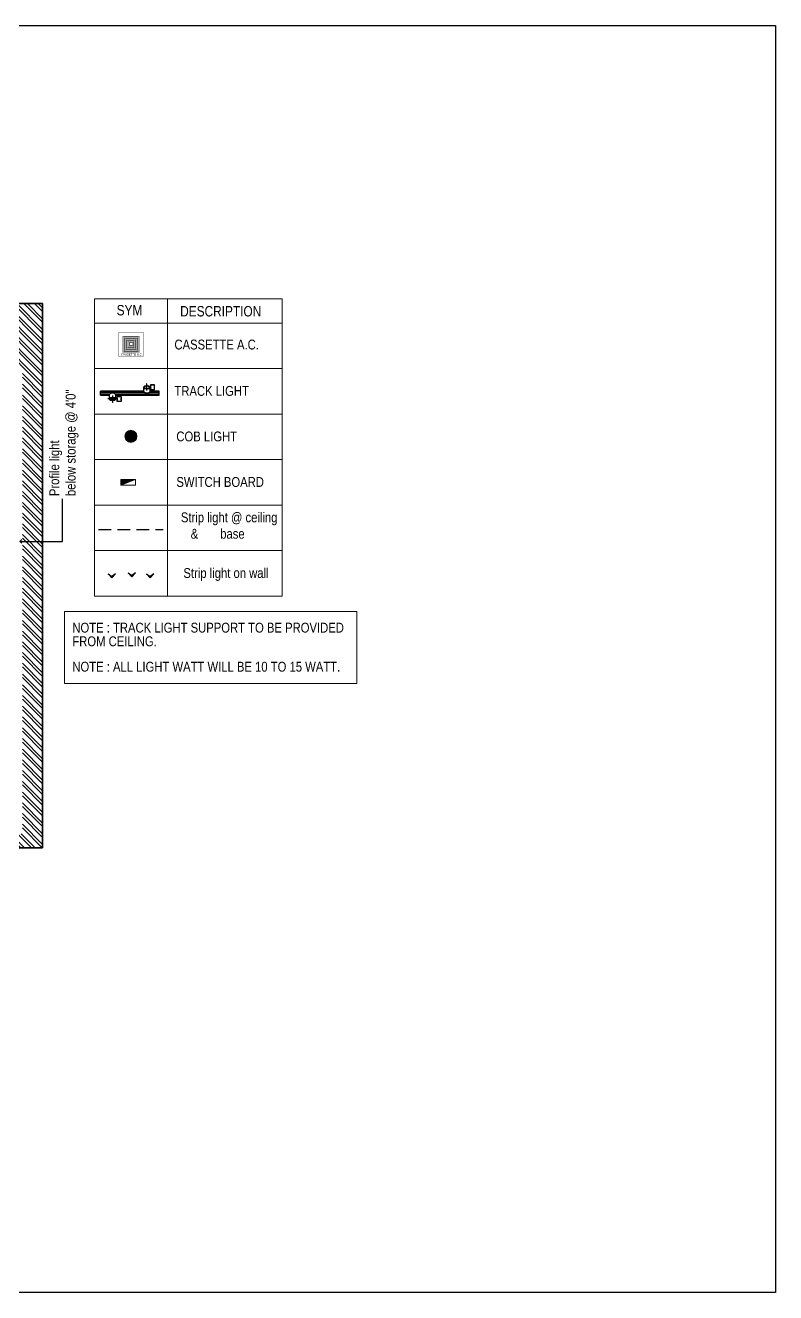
# Model space of a CAD drawing. Header units: inches. Extents: x -109431 to 29005, y -34715 to -1756.
# Drawn here: x -50941 to -50570, y -12448 to -11821 of the extents above; entities that cross this region are included whole.
import ezdxf

# ---------------------------------------------------------------- set-up
doc = ezdxf.new("R2010")
doc.units = ezdxf.units.IN
doc.header["$LTSCALE"] = 0.05
doc.header["$MEASUREMENT"] = 0
doc.linetypes.add('A2-XREF-115_FURN$0$HIDDEN', pattern=[0.375, 0.25, -0.125])
for name, color, linetype in [('Civil Dimension - Text', 7, 'Continuous'), ('Electrical Ceiling Fixtures', 150, 'Continuous'), ('Flooring Dimension & Text', 7, 'Continuous'), ('Flooring Hatch', 251, 'Continuous'), ('Flooring Layout', 7, 'Continuous')]:
    doc.layers.add(name, color=color, linetype=linetype)
for name, color, linetype, lineweight in [('Electrical ceiling fixture', 144, 'Continuous', 15), ('ELECTRICAL SWITCH BORAD', 143, 'Continuous', 9), ('Electrical text & dimension', 140, 'Continuous', 9), ('FURNITURE', 1, 'Continuous', 18), ('hatch', 7, 'Continuous', 25), ('WALL', 7, 'Continuous', 35)]:
    doc.layers.add(name, color=color, linetype=linetype, lineweight=lineweight)
doc.styles.add('1MMOF3-32', font='ARIALN.TTF', dxfattribs={"height": 4.86})
doc.styles.add('4MMOF3-8', font='ARIALN.TTF', dxfattribs={"height": 5.12})
doc.styles.add('9-128OF1-4', font='ARIALN.TTF', dxfattribs={"height": 3.0792})
doc.styles.add('PDF Arial', font='arial.ttf')
doc.dimstyles.new('DIM 1-4', dxfattribs={"dimtxt": 3.0792, "dimasz": 1.82, "dimexe": 1.82, "dimexo": 0, "dimgap": 0.09, "dimtad": 0, "dimzin": 0, "dimdsep": 46, "dimlunit": 4, "dimtxsty": '9-128OF1-4', "dimblk": 'ARCHTICK', "dimcen": 1.8125, "dimdle": 1.82, "dimclrd": 8, "dimclre": 8, "dimadec": 0, "dimazin": 0, "dimtfac": 1, "dimtofl": 0, "dimtmove": 0, "dimatfit": 3, "dimldrblk": 'OPEN90', "dimfxl": 1, "dimtolj": 1, "dimtzin": 0, "dimlwd": -1, "dimarcsym": 0})

# ---------------------------------------------------------------- blocks, each defined once
blk = doc.blocks.new('TRACK 2 LIGHT')
at = {"layer": 'Electrical Ceiling Fixtures'}
for p, q in [((20360.59, -13284.99), (20360.59, -13280.49)), ((20360.59, -13280.49), (20362.6, -13280.49))]:
    blk.add_line(p, q, dxfattribs=at)
for points in [[(20358.73, -13288.71), (20358.73, -13284.21), (20358.73, -13284.13)], [(20360.59, -13280.49), (20360.59, -13284.99)], [(20361.28, -13280.49), (20361.28, -13285.22), (20361.28, -13285.14)], [(20361.9, -13302.26), (20361.9, -13280.49)], [(20362.6, -13301.95), (20362.6, -13280.49)], [(20360.35, -13286.46), (20357.02, -13286.46), (20357.02, -13286.38)], [(20357.49, -13290.72), (20357.49, -13288.71), (20359.89, -13288.71), (20359.89, -13290.8), (20357.49, -13290.72), (20357.49, -13290.64)], [(20358.73, -13287.78), (20358.65, -13287.78), (20358.57, -13287.78), (20358.49, -13287.7), (20358.42, -13287.7), (20358.42, -13287.62), (20358.34, -13287.62), (20358.34, -13287.54), (20358.26, -13287.54), (20358.26, -13287.47), (20358.18, -13287.47), (20358.18, -13287.39), (20358.18, -13287.31), (20358.11, -13287.31), (20358.11, -13287.23), (20358.11, -13287.16), (20358.03, -13287.16), (20358.03, -13287.08), (20358.03, -13287), (20358.03, -13286.92), (20357.95, -13286.85), (20357.95, -13286.77), (20357.95, -13286.69), (20357.95, -13286.61), (20357.95, -13286.54), (20357.95, -13286.46), (20357.95, -13286.38), (20357.95, -13286.3), (20357.95, -13286.23), (20357.95, -13286.15), (20357.95, -13286.07), (20358.03, -13286.07), (20358.03, -13285.99), (20358.03, -13285.92), (20358.03, -13285.84), (20358.11, -13285.76), (20358.11, -13285.68), (20358.11, -13285.61), (20358.18, -13285.61), (20358.18, -13285.53), (20358.18, -13285.45), (20358.26, -13285.45), (20358.26, -13285.37), (20358.34, -13285.37), (20358.34, -13285.3), (20358.42, -13285.3), (20358.49, -13285.22), (20358.57, -13285.22), (20358.65, -13285.22), (20358.65, -13285.14), (20358.73, -13285.14), (20358.73, -13285.22), (20358.8, -13285.22), (20358.88, -13285.22), (20358.96, -13285.22), (20358.96, -13285.3), (20359.04, -13285.3), (20359.04, -13285.37), (20359.11, -13285.37), (20359.11, -13285.45), (20359.19, -13285.45), (20359.19, -13285.53), (20359.27, -13285.53), (20359.27, -13285.61), (20359.27, -13285.68), (20359.35, -13285.68), (20359.35, -13285.76), (20359.35, -13285.84), (20359.35, -13285.92), (20359.42, -13285.92), (20359.42, -13285.99), (20359.42, -13286.07), (20359.42, -13286.15), (20359.42, -13286.23), (20359.42, -13286.3), (20359.42, -13286.38), (20359.5, -13286.38), (20359.5, -13286.46), (20359.5, -13286.54), (20359.42, -13286.61), (20359.42, -13286.69), (20359.42, -13286.77), (20359.42, -13286.85), (20359.42, -13286.92), (20359.42, -13287), (20359.35, -13287.08), (20359.35, -13287.16), (20359.35, -13287.23), (20359.27, -13287.31), (20359.27, -13287.39), (20359.19, -13287.39), (20359.19, -13287.47), (20359.19, -13287.54), (20359.11, -13287.54), (20359.11, -13287.62), (20359.04, -13287.62), (20359.04, -13287.7), (20358.96, -13287.7), (20358.88, -13287.7), (20358.88, -13287.78), (20358.8, -13287.78), (20358.73, -13287.78), (20358.73, -13287.7)], [(20358.73, -13284.99), (20360.66, -13284.99), (20361.13, -13285.14), (20361.44, -13285.53), (20361.67, -13286.15), (20361.67, -13286.77), (20361.44, -13287.39), (20361.13, -13287.85), (20360.74, -13287.93), (20358.73, -13288.01)], [(20360.59, -13287.93), (20360.59, -13309.47), (20362.6, -13309.47), (20362.6, -13304.98)], [(20361.28, -13287.7), (20361.28, -13309.47), (20361.9, -13309.47), (20361.9, -13304.67), (20361.9, -13304.59)], [(20364.46, -13304.98), (20362.44, -13304.98), (20362.06, -13304.82), (20361.75, -13304.43), (20361.51, -13303.81), (20361.51, -13303.12), (20361.75, -13302.57), (20362.06, -13302.11), (20362.44, -13301.95), (20364.46, -13301.95)], [(20364.46, -13302.19), (20364.54, -13302.19), (20364.61, -13302.19), (20364.69, -13302.19), (20364.69, -13302.26), (20364.77, -13302.26), (20364.77, -13302.34), (20364.85, -13302.34), (20364.85, -13302.42), (20364.92, -13302.42), (20364.92, -13302.5), (20365, -13302.5), (20365, -13302.57), (20365.08, -13302.65), (20365.08, -13302.73), (20365.08, -13302.81), (20365.16, -13302.81), (20365.16, -13302.88), (20365.16, -13302.96), (20365.16, -13303.04), (20365.16, -13303.12), (20365.23, -13303.12), (20365.23, -13303.19), (20365.23, -13303.27), (20365.23, -13303.35), (20365.23, -13303.43), (20365.23, -13303.5), (20365.23, -13303.58), (20365.23, -13303.66), (20365.23, -13303.74), (20365.23, -13303.81), (20365.16, -13303.89), (20365.16, -13303.97), (20365.16, -13304.05), (20365.16, -13304.12), (20365.08, -13304.12), (20365.08, -13304.2), (20365.08, -13304.28), (20365, -13304.36), (20365, -13304.43), (20364.92, -13304.43), (20364.92, -13304.51), (20364.85, -13304.59), (20364.77, -13304.67), (20364.69, -13304.67), (20364.69, -13304.74), (20364.61, -13304.74), (20364.54, -13304.74), (20364.46, -13304.74), (20364.38, -13304.74), (20364.3, -13304.74), (20364.23, -13304.74), (20364.23, -13304.67), (20364.15, -13304.67), (20364.15, -13304.59), (20364.07, -13304.59), (20364.07, -13304.51), (20363.99, -13304.51), (20363.99, -13304.43), (20363.92, -13304.36), (20363.92, -13304.28), (20363.84, -13304.28), (20363.84, -13304.2), (20363.84, -13304.12), (20363.84, -13304.05), (20363.76, -13304.05), (20363.76, -13303.97), (20363.76, -13303.89), (20363.76, -13303.81), (20363.76, -13303.74), (20363.68, -13303.66), (20363.68, -13303.58), (20363.68, -13303.5), (20363.68, -13303.43), (20363.68, -13303.35), (20363.68, -13303.27), (20363.76, -13303.19), (20363.76, -13303.12), (20363.76, -13303.04), (20363.76, -13302.96), (20363.76, -13302.88), (20363.84, -13302.88), (20363.84, -13302.81), (20363.84, -13302.73), (20363.84, -13302.65), (20363.92, -13302.65), (20363.92, -13302.57), (20363.92, -13302.5), (20363.99, -13302.5), (20363.99, -13302.42), (20364.07, -13302.42), (20364.07, -13302.34), (20364.15, -13302.34), (20364.15, -13302.26), (20364.23, -13302.26), (20364.23, -13302.19), (20364.3, -13302.19), (20364.38, -13302.19), (20364.46, -13302.19), (20364.46, -13302.11)], [(20362.83, -13303.5), (20366.09, -13303.43), (20366.09, -13303.35)], [(20365.7, -13307.3), (20365.7, -13305.29), (20363.3, -13305.29), (20363.3, -13307.3), (20365.7, -13307.3), (20365.7, -13307.22)]]:
    blk.add_lwpolyline(points, dxfattribs=at)
for points in [[(20358.73, -13288.01), (20358.26, -13287.85), (20357.95, -13287.39), (20357.8, -13286.85), (20357.8, -13286.15), (20357.95, -13285.53), (20358.26, -13285.14), (20358.73, -13284.99), (20359.11, -13285.14), (20359.42, -13285.53), (20359.66, -13286.15), (20359.66, -13286.77), (20359.42, -13287.39), (20359.11, -13287.85)], [(20364.46, -13301.95), (20364.85, -13302.11), (20365.23, -13302.5), (20365.39, -13303.12), (20365.39, -13303.81), (20365.23, -13304.36), (20364.92, -13304.82), (20364.46, -13304.98), (20364.07, -13304.82), (20363.76, -13304.43), (20363.53, -13303.81), (20363.53, -13303.12), (20363.68, -13302.5), (20364.07, -13302.11)]]:
    blk.add_lwpolyline(points, close=True, dxfattribs=at)
at = {"layer": 'Electrical Ceiling Fixtures', "char_height": 1.289, "attachment_point": 4, "rotation": 89.8002, "style": 'PDF Arial'}
for insert in [(20358.59, -13290.64), (20364.59, -13307.14)]:
    blk.add_mtext('L1', dxfattribs=dict(at, insert=insert))
blk = doc.blocks.new('switch borad')
at = {"layer": 'ELECTRICAL SWITCH BORAD'}
blk.add_hatch(color=256, dxfattribs=at).paths.add_polyline_path([(8815, 65813), (8815, 65683), (9154, 65813)])
blk.add_line((9154, 65813), (8815, 65683), dxfattribs=at)
blk.add_lwpolyline([(8815, 65813), (9154, 65813), (9154, 65683), (8815, 65683)], close=True, dxfattribs=at)
blk = doc.blocks.new('adwawd')
at = {"layer": 'Flooring Hatch', "ltscale": 50, "true_color": 0xcd6928}
h = blk.add_hatch(color=32, dxfattribs=at)
h.dxf.hatch_style = 1
h.paths.add_polyline_path([(-77941.3, -7094), (-77946, -7099.1), (-77941.3, -7095.7), (-77936.7, -7099.1)])
at = {"layer": 'Civil Dimension - Text', "color": 2, "ltscale": 50}
for p, q in [((-77941.3, -7094), (-77946, -7099.1)), ((-77946, -7099.1), (-77941.3, -7095.7)), ((-77941.3, -7094), (-77936.7, -7099.1)), ((-77936.7, -7099.1), (-77941.3, -7095.7))]:
    blk.add_line(p, q, dxfattribs=at)
blk = doc.blocks.new('_ArchTick')
at = {"color": 0, "const_width": 0.15}
blk.add_lwpolyline([(-0.5, -0.5), (0.5, 0.5)], dxfattribs=at)
blk = doc.blocks.new('_Open90')
at = {"color": 0, "linetype": 'ByBlock', "lineweight": -2}
for p, q in [((0, 0), (-1, 0)), ((-0.5, 0.5), (0, 0)), ((0, 0), (-0.5, -0.5))]:
    blk.add_line(p, q, dxfattribs=at)

msp = doc.modelspace()

# ---------------------------------------------------------------- hatches: boundary and pattern name
at = {"layer": 'Flooring Layout', "ltscale": 50, "true_color": 0xf8d731}
h = msp.add_hatch(color=40, dxfattribs=at)
h.dxf.hatch_style = 1
h.paths.add_polyline_path([(-50885.40016, -12024.54622, 1), (-50891.40016, -12024.54622, 1)])
at = {"layer": 'hatch', "ltscale": 0.25}
h = msp.add_hatch(dxfattribs=at)
h.set_pattern_fill('ANSI32', color=8, scale=10, angle=270)
h.set_pattern_definition([(315, (-47162.779, 72304.417), (2.65165043, 2.65165043), []), (315, (-47162.779, 72302.6493), (2.65165043, 2.65165043), [])])
h.paths.add_polyline_path([(-50942.03535, -11990.94444), (-50942.03535, -12220.94444), (-51370.83207, -12220.88316), (-51370.83207, -12227.88316), (-50932.03535, -12227.88316), (-50932.03535, -11958.88316), (-51114.81289, -11958.88316), (-51114.81289, -11968.88316), (-51090.83164, -11968.88316), (-51079.33164, -11968.88316), (-51079.33164, -11979.88316), (-50980.53535, -11987.84269), (-50969.03535, -11988.76919)])
h.paths.add_polyline_path([(-50969.44979, -11987.73849), (-50969.44979, -11994.82989), (-50961.20695, -11994.82989), (-50961.20695, -11987.73849)], flags=24)

# ---------------------------------------------------------------- linework, layer by layer
at = {"layer": 'Electrical ceiling fixture', "ltscale": 50, "const_width": 0.1685}
for points in [[(-50882.27519, -11972.99985), (-50894.40695, -11972.99985), (-50894.40695, -11985.1316), (-50882.27519, -11985.1316)], [(-50884.63414, -11975.3588), (-50892.04799, -11975.3588), (-50892.04799, -11982.77265), (-50884.63414, -11982.77265)], [(-50884.97114, -11975.69579), (-50891.711, -11975.69579), (-50891.711, -11982.43565), (-50884.97114, -11982.43565)], [(-50885.30813, -11976.03278), (-50891.37401, -11976.03278), (-50891.37401, -11982.09866), (-50885.30813, -11982.09866)], [(-50885.64512, -11976.36978), (-50891.03701, -11976.36978), (-50891.03701, -11981.76167), (-50885.64512, -11981.76167)], [(-50885.98212, -11976.70677), (-50890.70002, -11976.70677), (-50890.70002, -11981.42467), (-50885.98212, -11981.42467)], [(-50886.31911, -11977.04376), (-50890.36303, -11977.04376), (-50890.36303, -11981.08768), (-50886.31911, -11981.08768)], [(-50886.6561, -11977.38076), (-50890.02603, -11977.38076), (-50890.02603, -11980.75069), (-50886.6561, -11980.75069)], [(-50886.9931, -11977.71775), (-50889.68904, -11977.71775), (-50889.68904, -11980.4137), (-50886.9931, -11980.4137)], [(-50887.33009, -11978.05474), (-50889.35205, -11978.05474), (-50889.35205, -11980.0767), (-50887.33009, -11980.0767)], [(-50887.66708, -11978.39174), (-50889.01505, -11978.39174), (-50889.01505, -11979.73971), (-50887.66708, -11979.73971)]]:
    msp.add_lwpolyline(points, close=True, dxfattribs=at)
msp.add_lwpolyline([(-50884.29715, -11975.0218), (-50892.38499, -11975.0218), (-50892.38499, -11983.10964), (-50884.29715, -11983.10964), (-50884.29715, -11975.0218)], dxfattribs=at)
at = {"layer": 'Electrical text & dimension', "color": 32, "ltscale": 50, "true_color": 0xcd6928}
for p, q in [((-50906.40016, -11956.54622), (-50813.65242, -11956.54622)), ((-50906.40016, -12103.54622), (-50906.40016, -11956.54622)), ((-50870.40016, -11956.54622), (-50870.40016, -12103.54622)), ((-50813.65242, -11956.54622), (-50813.65242, -12103.54622)), ((-50906.40016, -11968.54622), (-50813.65242, -11968.54622)), ((-50906.40016, -11991.04622), (-50813.65242, -11991.04622)), ((-50906.40016, -12013.54622), (-50813.65242, -12013.54622)), ((-50906.40016, -12036.04622), (-50813.65242, -12036.04622)), ((-50813.65242, -12058.54622), (-50906.40016, -12058.54622)), ((-50906.40016, -12081.04622), (-50813.65242, -12081.04622)), ((-50906.40016, -12103.54622), (-50813.65242, -12103.54622))]:
    msp.add_line(p, q, dxfattribs=at)
msp.add_lwpolyline([(-50921.17981, -12146.63528), (-50776.67591, -12146.63528), (-50776.67591, -12111.18411), (-50921.17981, -12111.18411)], close=True, dxfattribs=at)
at = {"layer": 'FURNITURE', "color": 40, "linetype": 'A2-XREF-115_FURN$0$HIDDEN', "lineweight": 30, "ltscale": 500, "true_color": 0xf8d731}
msp.add_line((-50904.40016, -12070.54622), (-50872.40016, -12070.54622), dxfattribs=at)
at = {"layer": 'FURNITURE', "color": 40, "lineweight": 30, "ltscale": 50, "true_color": 0xf8d731}
msp.add_lwpolyline([(-51678.00256, -11821.43125), (-50569.71833, -11821.43125), (-50569.71833, -12447.75804), (-51678.00256, -12447.75804)], close=True, dxfattribs=at)
at = {"layer": 'FURNITURE', "color": 30, "ltscale": 50, "true_color": 0xf26722}
msp.add_circle((-50888.40016, -12024.54622), 3, dxfattribs=at)
at = {"layer": 'WALL', "ltscale": 0.25}
msp.add_line((-51553.33164, -12227.88316), (-50932.03535, -12227.88316), dxfattribs=at)
for points in [[(-51368.33164, -11958.88316), (-51349.33164, -11958.88316), (-51307.83164, -11958.88316), (-50932.03535, -11958.88316)], [(-50932.03535, -12227.88316), (-50932.03535, -11958.88316)]]:
    msp.add_lwpolyline(points, dxfattribs=at)

# ---------------------------------------------------------------- block references
at = {"layer": 'Civil Dimension - Text', "xscale": -0.3918184986101589, "yscale": 0.3918184986101589, "zscale": 0.3918184986101589, "rotation": 180}
for p in [(-20359.03993, -14874.12121), (-20349.03993, -14873.62121), (-20340.03993, -14874.12121)]:
    msp.add_blockref('adwawd', p, dxfattribs=at)
at = {"layer": 'ELECTRICAL SWITCH BORAD', "xscale": 0.02159704485549141, "yscale": 0.02159704485549141, "zscale": 0.02159704485549141}
msp.add_blockref('switch borad', (-51083.8086, -13467.18501), dxfattribs=at)
at = {"layer": 'Flooring Dimension & Text', "rotation": 89.99999999999999}
msp.add_blockref('TRACK 2 LIGHT', (-64183.97906, -32364.77172), dxfattribs=at)

# ---------------------------------------------------------------- texts
at = {"layer": 'Electrical text & dimension', "ltscale": 50, "attachment_point": 1}
for s, width, insert, char_height, style in [('{\\C177;\\c8991017;SYM}', 8.3372061, (-50895.4684, -11959.65741), 5.12, '4MMOF3-8'), ('{\\C251;\\c6710371;DESCRIPTION}', 23.5931651, (-50864.05374, -11960.16824), 5.12, '4MMOF3-8'), ('{\\C32;\\c2648525;CASSETTE A.C.}', 250.4249093, (-50866.90016, -11976.75322), 4.86, '1MMOF3-32'), ('{\\C30;\\c2254834;TRACK LIGHT}', 250.4249093, (-50866.90016, -11999.6712), 4.86, '1MMOF3-32'), ('{\\C30;\\c2254834;COB LIGHT}', 250.4249093, (-50865.95163, -12022.1712), 4.86, '1MMOF3-32'), ('{\\C30;\\c2254834;SWITCH BOARD}', 250.4249093, (-50865.95163, -12044.6712), 4.86, '1MMOF3-32'), ('{\\C30;\\c2254834;Strip light @ ceiling\\P\\pi-14.58,l19.44,t19.44;&^Ibase}', 250.4249093, (-50863.70389, -12062.1712), 4.86, '1MMOF3-32'), ('{\\C30;\\c2254834;Strip light on wall}', 250.4249093, (-50862.45163, -12089.6712), 4.86, '1MMOF3-32')]:
    msp.add_mtext_dynamic_manual_height_columns(s, width=width, gutter_width=15.396, heights=[0], dxfattribs=dict(at, insert=insert, char_height=char_height, style=style))
at = {"layer": 'Electrical text & dimension', "color": 152, "ltscale": 50, "true_color": 0x2776bb, "insert": (-50893.32596, -11984.09814), "char_height": 1.0376693, "attachment_point": 4, "style": '9-128OF1-4'}
msp.add_mtext_dynamic_manual_height_columns('CASSETTE A.C.', width=12.4761343, gutter_width=5.18835, heights=[0], dxfattribs=at)
at = {"layer": 'Electrical text & dimension', "ltscale": 50, "insert": (-50928.72041, -12054.08342), "char_height": 4.86, "attachment_point": 1, "rotation": 90, "style": '1MMOF3-32'}
msp.add_mtext_dynamic_manual_height_columns('{\\C30;\\c2254834;Profile light \\Pbelow storage @ 4\'0"}', width=250.4249093, gutter_width=15.396, heights=[0], dxfattribs=at)
at = {"layer": 'Electrical text & dimension', "ltscale": 50, "char_height": 4.86, "width": 246.3328088, "attachment_point": 1, "style": '1MMOF3-32'}
for s, insert in [('{\\C32;\\c2648525;NOTE : TRACK LIGHT SUPPORT TO BE PROVIDED}', (-50917.36761, -12116.67761)), ('{\\C256;\\c0;FROM CEILING.}', (-50917.36697, -12123.4178)), ('{\\C30;\\c2254834;NOTE : ALL LIGHT WATT WILL BE 10 TO 15 WATT.}', (-50917.36761, -12135.97051))]:
    msp.add_mtext(s, dxfattribs=dict(at, insert=insert))

# ---------------------------------------------------------------- leaders
at = {"layer": 'Flooring Layout', "ltscale": 50}
msp.add_leader([(-50943.31606, -12076.48204), (-50922.18308, -12076.48204), (-50922.18308, -12055.36648)], dimstyle='DIM 1-4', override={"dimgap": 0.09, "dimtad": 0, "dimfxl": 0.1875, "dimtfill": 1, "dimarcsym": 1}, dxfattribs=at)

doc.saveas('drawing.dxf')
